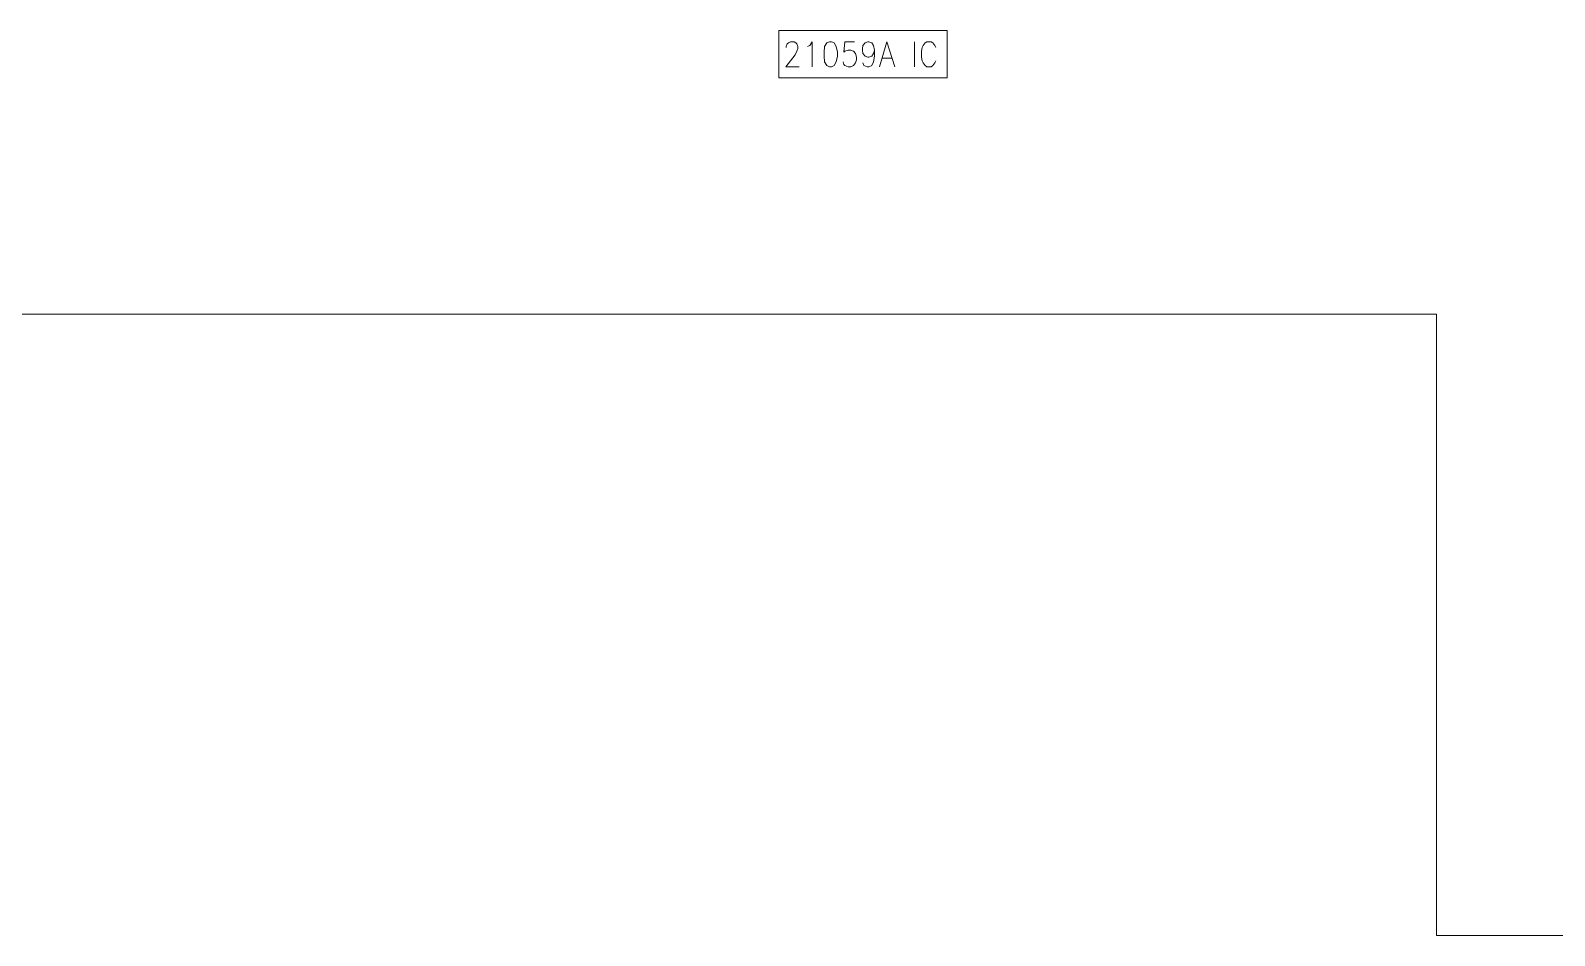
# Model space of a CAD drawing. Header units: inches. Extents: x 0.9 to 46, y 0.8 to 32.4.
# Drawn here: x 11.702 to 16.473, y 6.95 to 9.783 of the extents above; entities that cross this region are included whole.
import ezdxf

# ---------------------------------------------------------------- set-up
doc = ezdxf.new("R2010")
doc.units = ezdxf.units.IN
doc.header["$MEASUREMENT"] = 0
doc.layers.add('PDF_Geometry', color=7, linetype='Continuous')

msp = doc.modelspace()

# ---------------------------------------------------------------- linework, layer by layer
at = {"layer": 'PDF_Geometry', "lineweight": 9}
for points in [[(14.0447, 9.7832), (14.5714, 9.7832), (14.5714, 9.6348), (14.0447, 9.6348)], [(14.2031, 9.7481), (14.1948, 9.7448), (14.1881, 9.7332), (14.1864, 9.7148), (14.1864, 9.7032), (14.1881, 9.6848), (14.1948, 9.6732), (14.2031, 9.6698), (14.2097, 9.6698), (14.2181, 9.6732), (14.2247, 9.6848), (14.2281, 9.7032), (14.2281, 9.7148), (14.2247, 9.7332), (14.2181, 9.7448), (14.2097, 9.7481)]]:
    msp.add_lwpolyline(points, close=True, dxfattribs=at)
for points in [[(14.0681, 9.7298), (14.0681, 9.7332), (14.0714, 9.7415), (14.0748, 9.7448), (14.0814, 9.7481), (14.0931, 9.7481), (14.0981, 9.7448), (14.1014, 9.7415), (14.1047, 9.7332), (14.1047, 9.7265), (14.1014, 9.7182), (14.0964, 9.7065), (14.0664, 9.6698), (14.1081, 9.6698)], [(14.1347, 9.7332), (14.1414, 9.7365), (14.1497, 9.7481), (14.1497, 9.6698)], [(14.2814, 9.7481), (14.2514, 9.7481), (14.2481, 9.7148), (14.2514, 9.7182), (14.2614, 9.7215), (14.2697, 9.7215), (14.2781, 9.7182), (14.2848, 9.7115), (14.2881, 9.6998), (14.2881, 9.6915), (14.2848, 9.6815), (14.2781, 9.6732), (14.2697, 9.6698), (14.2614, 9.6698), (14.2514, 9.6732), (14.2481, 9.6765), (14.2464, 9.6848)], [(14.3447, 9.7215), (14.3414, 9.7115), (14.3364, 9.7032), (14.3264, 9.6998), (14.3231, 9.6998), (14.3147, 9.7032), (14.3081, 9.7115), (14.3064, 9.7215), (14.3064, 9.7265), (14.3081, 9.7365), (14.3147, 9.7448), (14.3231, 9.7481), (14.3264, 9.7481), (14.3364, 9.7448), (14.3414, 9.7365), (14.3447, 9.7215), (14.3447, 9.7032), (14.3414, 9.6848), (14.3364, 9.6732), (14.3264, 9.6698), (14.3214, 9.6698), (14.3114, 9.6732), (14.3081, 9.6815)], [(14.3597, 9.6698), (14.3831, 9.7481), (14.4081, 9.6698)], [(14.4697, 9.7481), (14.4697, 9.6698)], [(14.5364, 9.7298), (14.5331, 9.7365), (14.5264, 9.7448), (14.5214, 9.7481), (14.5081, 9.7481), (14.5031, 9.7448), (14.4964, 9.7365), (14.4931, 9.7298), (14.4914, 9.7182), (14.4914, 9.6998), (14.4931, 9.6882), (14.4964, 9.6815), (14.5031, 9.6732), (14.5081, 9.6698), (14.5214, 9.6698), (14.5264, 9.6732), (14.5331, 9.6815), (14.5364, 9.6882)], [(14.3681, 9.6965), (14.3981, 9.6965)]]:
    msp.add_lwpolyline(points, dxfattribs=at)
at = {"layer": 'PDF_Geometry', "color": 8, "lineweight": 20, "true_color": 0x808080}
msp.add_lwpolyline([(2.65, 8.8948), (16.103, 8.8948), (16.103, 6.9499), (41.7374, 6.9499)], dxfattribs=at)

doc.saveas('drawing.dxf')
